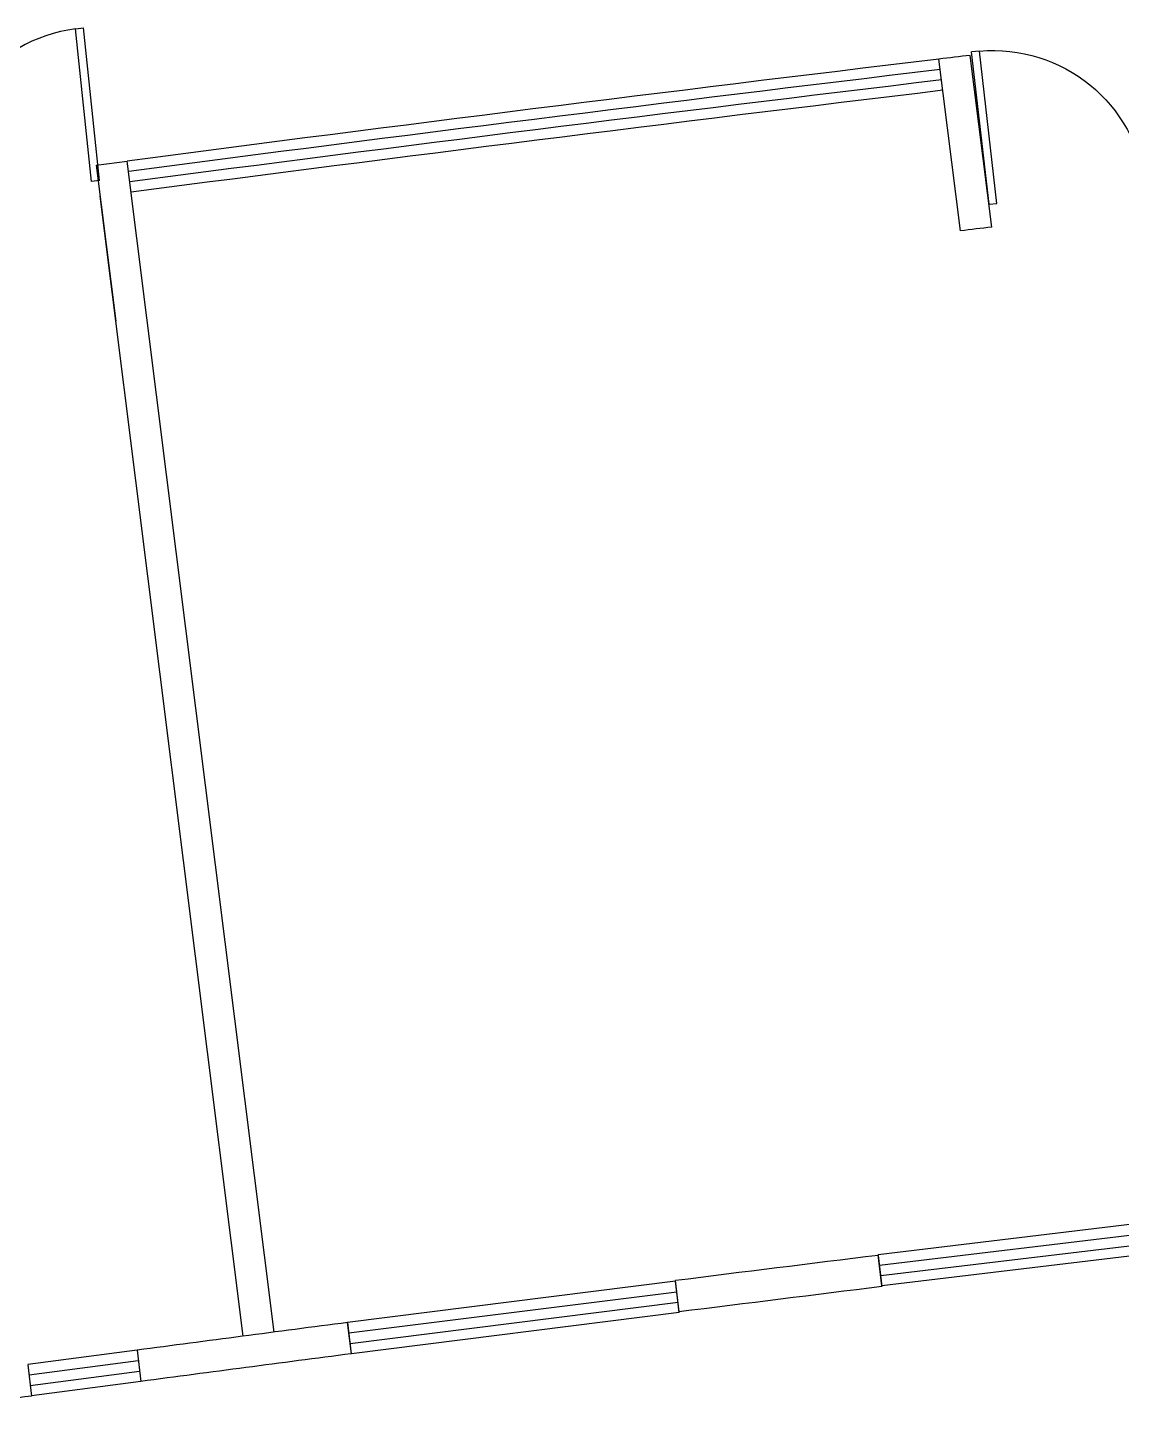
# Model space of a CAD drawing. Header units: millimetres. Extents: x -162945 to 7560, y -3558 to 130718.
# Drawn here: x -129959 to -123009, y -2047 to 6830 of the extents above; entities that cross this region are included whole.
import ezdxf

# ---------------------------------------------------------------- set-up
doc = ezdxf.new("R2010")
doc.units = ezdxf.units.MM
doc.header["$LTSCALE"] = 5
doc.layers.add('A—\\M+5C3C5\\M+5B4B0', color=135, linetype='Continuous')
doc.layers.add('A—\\M+5C7BD\\M+5CCE5', color=7, linetype='Continuous')

msp = doc.modelspace()

# ---------------------------------------------------------------- linework, layer by layer
for p, q in [((-129656.3, 6825.1), (-129606.6, 6830.3)), ((-129554, 5855.5), (-129656.3, 6825.1)), ((-129504.3, 5860.7), (-129606.6, 6830.3)), ((-123910.5, 6683.8), (-123960.2, 6678.1)), ((-123848.8, 5709.5), (-123960.2, 6678.1)), ((-123799.1, 5715.2), (-123910.5, 6683.8)), ((-129504.3, 5860.7), (-129554, 5855.5)), ((-123848.8, 5709.5), (-123799.1, 5715.2)), ((-122468.4, -715.1), (-124553.5, -964.7)), ((-124545.6, -1030.9), (-122460.5, -781.3)), ((-124537.7, -1097.1), (-122452.6, -847.5)), ((-124529.8, -1163.3), (-124553.5, -964.7)), ((-122444.6, -913.7), (-124529.8, -1163.3)), ((-125842.7, -1134), (-127926.4, -1395.7)), ((-125817.8, -1332.5), (-125842.7, -1134)), ((-127918, -1461.8), (-125834.4, -1200.2)), ((-127909.7, -1528), (-125826.1, -1266.3)), ((-127901.4, -1594.1), (-127926.4, -1395.7)), ((-125817.8, -1332.5), (-127901.4, -1594.1))]:
    msp.add_line(p, q)
msp.add_arc((-129529.1, 5858.1), 975, 97.49191, -173.97738)
at = {"extrusion": (0, 0, -1)}
msp.add_arc((123823.9, 5712.3), 975, 84.9081, 173.43882, dxfattribs=at)
at = {"layer": 'A—\\M+5C3C5\\M+5B4B0'}
for p, q in [((-129265, -1571.5), (-129959.1, -1662.7)), ((-129951.5, -1729), (-129257.3, -1637.7)), ((-129943.8, -1795.2), (-129249.7, -1704)), ((-129242, -1770.2), (-129936.1, -1861.4))]:
    msp.add_line(p, q, dxfattribs=at)
for radius, start, end in [(495100, 96.853175, 97.454951), (495033.3, 96.853134, 97.454951), (494966.7, 96.853094, 97.455073), (494900, 96.853053, 97.455073)]:
    msp.add_arc((-65089.5, -484930.2), radius, start, end, dxfattribs=at)
at = {"layer": 'A—\\M+5C7BD\\M+5CCE5'}
for p, q in [((-124030.6, 5540.9), (-124167.6, 6632.4)), ((-123832, 5564.8), (-123969, 6656.2)), ((-129524.5, 5958.9), (-129327.1, 5984.8)), ((-129524.5, 5958.9), (-129401.1, 4966.5)), ((-128393.1, -1456.6), (-129327.1, 5984.8)), ((-128591.4, -1482.6), (-129500.6, 5761.4)), ((-129413.3, 5065.8), (-129413.4, 5065.8)), ((-124553, -969), (-124530, -1167.7)), ((-125843.2, -1129.4), (-125820.1, -1328.1)), ((-127926.4, -1395.7), (-127903.3, -1594.3)), ((-129265, -1571.6), (-129242, -1770.3)), ((-129958.9, -1664.3), (-129935.9, -1863))]:
    msp.add_line(p, q, dxfattribs=at)
for centre, radius, start, end in [((-65089.5, -484930.2), 495100, 96.83003, 96.853175), ((-65089.5, -484930.2), 494000, 96.829308, 96.852505), ((-65127.4, -484415.8), 487085.4, 97.007681, 97.160605), ((-65127.4, -484415.8), 486885.4, 97.007847, 97.160834), ((-65127.4, -484415.8), 487085.4, 97.407646, 97.566465), ((-65127.4, -484415.8), 486885.4, 97.407975, 97.56686), ((-65127.4, -484415.8), 486885.4, 97.649247, 97.810496)]:
    msp.add_arc(centre, radius, start, end, dxfattribs=at)

doc.saveas('drawing.dxf')
